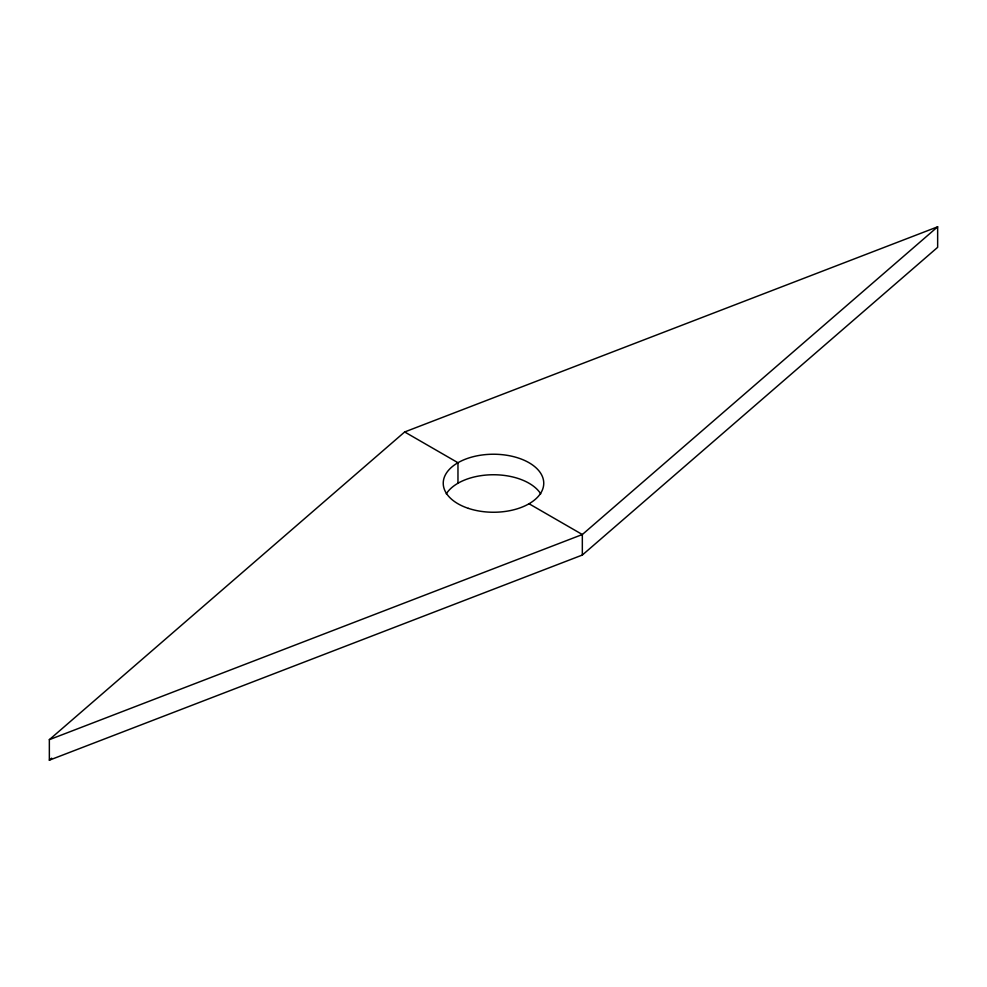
<?xml version="1.0" encoding="UTF-8"?>
<svg xmlns="http://www.w3.org/2000/svg" width="987" height="987" viewBox="0 0 987 987"><rect width="100%" height="100%" fill="white"/><g stroke="black" fill="none" stroke-linecap="round" stroke-linejoin="round"><path stroke-width="1.48" d="M49.35 739.67L404.67 431.961L937.65 226.813L937.65 247.33L582.33 555.039L49.35 760.187L49.35 739.67L582.33 534.522L937.65 226.813M49.35 760.187L51.682 758.164M404.67 431.961L457.968 462.73L457.968 483.248M529.032 503.752L582.33 534.522L582.33 555.039M446.272 493.845A50.251 29.005 0 0 1 493.5 474.747A50.251 29.005 0 0 1 540.728 493.845M468.381 508.367A50.251 29.005 0 0 0 543.751 483.248A50.251 29.005 0 0 0 468.381 458.116A50.251 29.005 0 0 0 468.381 508.367"/></g></svg>
